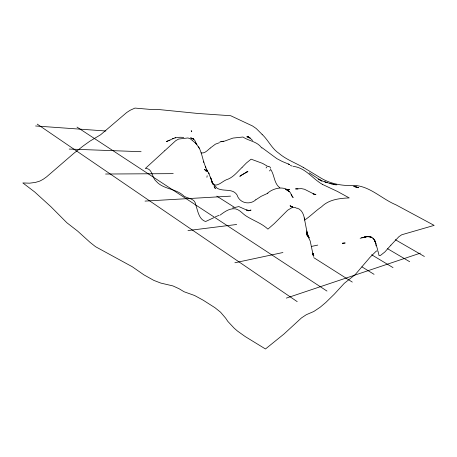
<?xml version="1.0" encoding="UTF-8"?>
<svg xmlns="http://www.w3.org/2000/svg" width="457" height="457" viewBox="0 0 457 457"><rect width="100%" height="100%" fill="white"/><g stroke="black" fill="none" stroke-linecap="round" stroke-linejoin="round"><path stroke-width="0.69" d="M206.895 177.305L207.181 175.728M266.094 167.959L266.757 166.994M390.895 245.18L384.828 251.99L380.361 255.532L379.042 255.629L377.95 250.973L377.048 250.773L376.105 251.287L370.067 257.245L355.203 274.628L344.275 283.323L334.25 294.228L325.795 302.488L320.151 307.241L313.776 311.503L306.276 314.724L301.471 317.923L283.911 334.084L265.471 348.977L245.209 336.569L237.6 331.142L234.327 328.332L227.786 321.345L225.724 318.255L220.56 312.2L214.916 307.67L203.251 300.238L194.573 295.496L184.08 291.755L179.07 288.733L172.912 285.911L160.893 283.106L153.82 280.392L143.904 274.84L132.239 266.722L95.536 246.694L90.098 242.381L77.65 231.116L66.876 222.753L50.961 206.753L34.675 191.951L22.85 182.943L29.505 183.183L35.429 182.412L39.81 181.098L43.181 179.281L46.528 176.91L73.863 153.301L83.545 145.703L89.835 141.207L100.614 134.769L126.669 112.536L130.234 110.223L134.969 108.081L149.953 109.383L157.602 109.412L197.784 113.456L230.716 115.735L252.578 126.001L256.251 128.548L262.124 134.421M390.924 245.146L398.887 236.709L401.72 234.772L434.15 225.387L395.813 204.753C381.966 199.024 370.444 186.576 354.963 185.439C342.996 186.119 330.708 184.131 320.38 177.727L303.197 167.342M270.19 170.318L269.396 170.947M242.021 167.468C237.194 172.026 232.956 177.83 226.289 179.784C223.262 181.092 220.862 183.548 217.715 184.634C216.532 185.034 215.081 185.325 213.967 184.582C214.819 185.902 216.018 186.924 216.989 188.141C223.199 192.014 232.716 187.833 237.086 195.059C239.634 203.211 249.751 205.336 255.811 199.778M242.096 167.393L246.414 162.966L251.099 159.173L262.604 163.406L268.162 166.639M164.72 150.759L145.326 168.473C152.649 168.165 151.724 177.704 156.277 181.355C163.566 189.632 176.236 188.353 183.982 196.133C188.113 198.778 195.07 198.378 195.716 204.742C197.812 210.608 198.681 219.206 205.467 221.496M210.151 148.148C207.495 150.296 204.73 153.792 200.897 152.872M164.771 150.713L175.705 140.71L178.607 139.048L187.964 137.957L190.283 138.797L192.506 140.579M210.283 148.034L215.43 144.155L219.411 142.71M240.439 175.796L239.816 176.333L241.313 175.248L240.479 175.774M220.223 215.041C224.621 211.751 229.585 208.095 235.406 208.832C240.348 209.912 243.135 214.664 247.494 216.829C254.275 220.954 262.067 223.604 267.916 229.134L274.246 223.622L287.642 210.231L292.132 207.535L294.993 207.392L296.49 208.209M255.823 199.772L261.164 196.316L267.933 193.197M267.574 193.14C274.291 187.324 287.476 184.708 291.48 194.945L291.178 194.465L293.131 197.544L291.492 195.562M304.602 220.103C310.589 216.132 315.564 210.826 321.551 206.81C328.766 199.572 339.511 198.281 349.245 197.927L337.489 191.466L322.613 184.479M246.557 172.192L240.388 175.808L247.928 171.426L246.557 172.192L247.563 171.638M215.378 216.841L219.194 215.23M213.83 217.698L205.924 221.377M173.791 138.3L172.763 138.774L175.568 137.723M223.507 141.487L232.996 138.077L242.975 137.02C248.768 140.973 256.863 141.436 261.233 147.32M219.863 142.007L223.639 141.162M168.159 140.836L166.439 141.567L173.003 138.66M371.415 237.263L368.582 236.606L370.924 236.915L366.571 236.68L361.778 237.823L367.268 236.617L363.983 237.194C369.919 235.064 374.969 237.429 375.922 243.929L375.471 242.456L377.711 249.916M286.362 298.101L420.377 253.127M360.139 238.326L362.264 237.674M169.147 140.482L169.947 140.236M248.14 210.826L251.036 210.094L249.214 210.466L249.579 210.414L246.934 210.191L248.539 210.494L246.363 209.963M235.075 207.415L238.857 206.581L246.711 210.066M288.036 189.838L289.527 189.592L287.162 189.918M232.613 207.964L233.704 207.735M234.887 262.769L282.923 252.521M311.463 246.432L317.729 245.095M175.037 137.825L180.035 137.254L183.765 137.38M220.891 141.584L222.468 141.299M187.97 230.568L236.68 224.484M314.467 194.522L315.97 194.442L313.074 193.837L314.028 194.082L304.511 189.261L301.517 188.627L295.53 188.901L297.964 188.975M145.029 201.097L230.534 196.139M105.578 174.026L173.22 173.649M69.207 149.062L141.099 151.701M268.476 166.394L269.79 166.868L270.601 167.97M35.577 125.978L105.853 130.993M309.195 172.832L321.911 181.075L318.655 179.218L321.431 180.726L320.614 180.349L325.801 182.194L331.531 183.903L329.971 183.463L336.843 184.885M248.22 210.437L248.539 210.494M353.644 186.49L358.625 187.736L353.929 186.153M292.868 206.867L291.018 206.467L291.777 206.695L290.035 205.747L292.691 207.13L290.503 206.13M355.609 186.89L356.923 187.153M333.821 184.434L335.427 184.805L332.645 184.154M293.268 166.377C305.55 167.69 312.502 178.847 322.602 184.474M191.009 138.003C193.905 138.511 195.699 141.007 196.093 143.801L195.825 143.104L196.139 143.926M290.332 165.48L292.223 166.074M190.46 137.837L192.02 138.351L193.774 139.733L193.26 138.637L193.728 139.733M296.964 208.106C301.934 209.432 303.934 214.761 304.511 219.383L304.282 217.972L307.275 233.584L306.858 230.956M291.777 206.695L291.12 206.455L292.349 206.93L291.452 206.553M325.801 182.194L327.092 182.686L324.721 181.777M288.321 164.034L289.784 164.617L282.197 161.452L276.913 158.682L262.209 147.828M249.248 137.374L250.082 138.105L248.825 137.157L246.814 136.752L249.293 137.58L247.563 136.529L248.471 137.169M303.191 167.342C295.045 162.692 285.968 159.413 278.81 153.232C271.618 148.376 268.299 140.139 262.135 134.432M285.688 189.238L286.756 189.849M395.322 239.702L424.387 256.48M387.553 248.694L409.666 261.707M371.615 254.738L393.026 267.613M206.947 171.341L208.769 172.46M361.921 266.854L374.077 274.343M289.549 191.803L287.43 190.203M287.384 190.101L288.653 190.969M216.807 196.15L234.869 207.604M313.748 257.639L352.284 282.083M286.55 189.586L287.339 190.089L285.842 189.129L288.041 190.672L287.019 190.021M279.878 187.787C273.766 183.428 274.657 174.614 270.35 168.941M77.005 127.08L326.972 291.069M192.694 140.779L194.048 141.864M37.234 124.115L297.204 301.637M207.032 171.284L204.468 169.376L206.153 171.266M249.373 137.477L252.664 140.488M287.71 190.529L288.538 191.272M195.099 142.253L199.532 148.548L201.034 152.387M248.054 136.774L249.225 137.888M194.351 142.167L194.722 142.533M373.352 238.765L372.918 238.32L374.512 240.302L375.505 242.524M206.164 169.513L207.392 170.947L205.307 166.611M261.461 147.582L261.89 148.045M207.392 170.947L206.438 169.696L207.147 170.627M307.732 235.184L309.212 237.931L306.841 232.419L307.355 233.938M196.904 144.446L196.287 143.509M199.532 148.548L198.412 146.783M212.991 183.897L208.575 172.895M208.792 173.237L209.232 173.946M214.436 186.999L215.356 188.587L214.093 186.347M211.757 181.875L213.75 184.976L211.951 181.943L213.099 184.405M374.512 240.302L375.157 241.639L374.997 241.216M308.624 236.595L308.715 236.806M201.251 152.975L203.822 162.218L203.525 161.338L205.839 167.822M312.908 253.778L313.828 256.034L312.719 253.149L313.525 256.114L312.828 253.401L313.256 255.526L310.194 240.965L306.356 233.133L307.201 235.863M212.077 181.726L211.334 179.818L211.711 180.795M195.602 142.487L196.093 143.801M210.443 177.127L211.208 179.315L210.757 177.99M375.02 241.353L375.58 243.33M375.883 244.724L376.088 245.86M307.195 233.064L307.789 236.395M345.058 243.004L342.356 243.261L345.058 243.004M191.443 131.153L191.22 130.742L191.769 131.753L191.443 131.153"/></g></svg>
